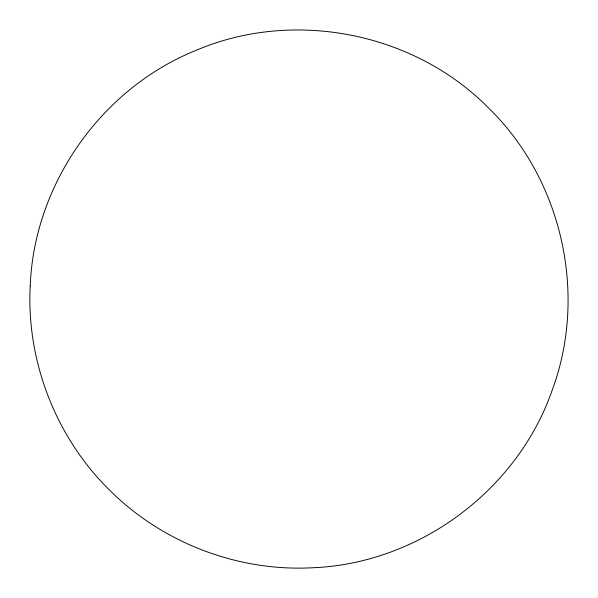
<?xml version="1.0" encoding="UTF-8"?>
<svg xmlns="http://www.w3.org/2000/svg" width="598" height="598" viewBox="0 0 598 598"><rect width="100%" height="100%" fill="white"/><g stroke="black" fill="none" stroke-linecap="round" stroke-linejoin="round"><path stroke-width="0.9" d="M30.221 285.799C26.26 360.684 55.487 436.45 108.716 489.284C161.535 542.498 237.271 571.725 312.141 567.779L312.186 567.779C418.533 563.802 517.696 490.27 552.373 389.657C587.677 294.096 562.06 180.005 489.284 108.716C414.922 32.598 293.85 8.514 196.017 50.382C101.503 88.392 34.176 183.997 30.221 285.799"/></g></svg>
